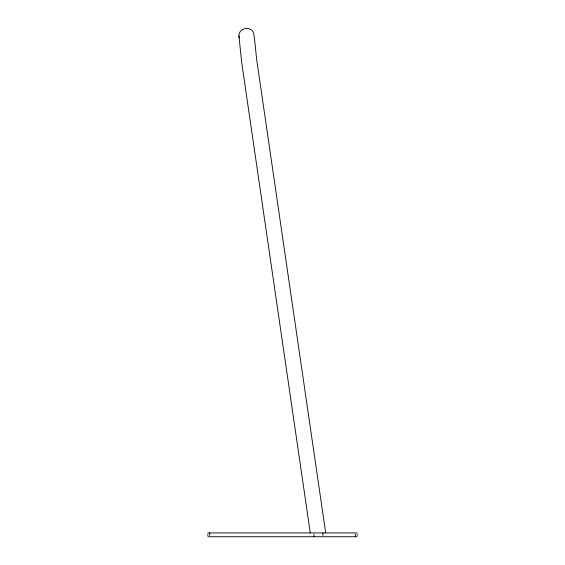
<?xml version="1.0" encoding="UTF-8"?>
<svg xmlns="http://www.w3.org/2000/svg" width="565" height="565" viewBox="0 0 565 565"><rect width="100%" height="100%" fill="white"/><g stroke="black" fill="none" stroke-linecap="round" stroke-linejoin="round"><path stroke-width="0.85" d="M310.284 532.936L241.721 62.673L238.96 36.358C238.105 28.095 250.804 25.206 253.621 33.067C255.168 42.135 255.67 51.366 256.814 60.49L325.694 532.936M207.849 532.936L357.151 532.936M207.849 536.75L357.151 536.75M238.91 35.877L239.306 37.982M357.151 534.207L357.151 535.479M355.293 534.207L355.293 536.75M322.94 532.936L322.94 535.479M313.949 534.207L313.949 536.75M209.707 532.936L209.707 535.479M207.849 534.207L207.849 535.479"/></g></svg>
